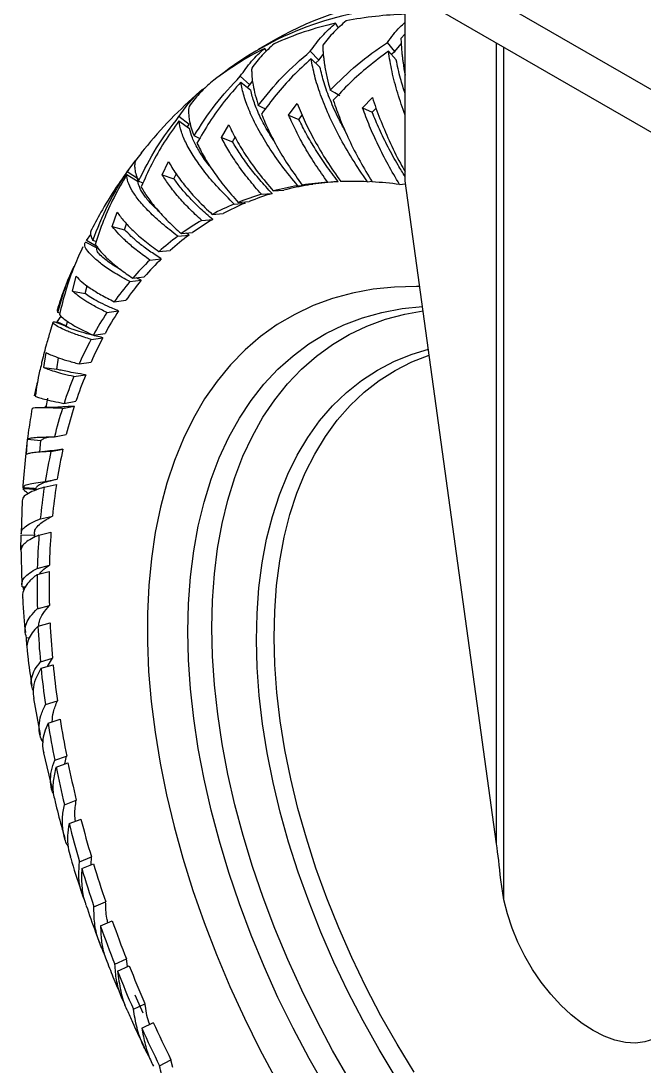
# Model space of a CAD drawing. Header units: millimetres. Extents: x 0 to 597, y 0 to 420.
# Drawn here: x 208.48 to 216.45, y 82.13 to 95.5 of the extents above; entities that cross this region are included whole.
import ezdxf

# ---------------------------------------------------------------- set-up
doc = ezdxf.new("R2010")
doc.units = ezdxf.units.MM

msp = doc.modelspace()

# ---------------------------------------------------------------- linework, layer by layer
at = {"color": 7, "linetype": 'Continuous', "lineweight": 25}
for p, q in [((218.298, 93.609), (212.076, 97.201)), ((218.298, 93.064), (212.076, 96.656)), ((213.396, 93.458), (213.396, 95.786)), ((212.543, 95.412), (212.506, 95.474)), ((211.737, 95.264), (211.518, 95.138)), ((213.265, 95.112), (213.169, 95.228)), ((213.396, 95.338), (213.342, 95.279)), ((211.624, 95.117), (211.6, 95.151)), ((212.292, 95), (212.183, 95.114)), ((213.182, 95.114), (213.282, 95.006)), ((213.216, 95.077), (213.265, 95.112)), ((213.265, 95.112), (213.345, 95.209)), ((212.194, 95.019), (212.307, 94.912)), ((212.252, 94.964), (212.292, 95)), ((212.292, 95), (212.349, 95.073)), ((211.41, 94.685), (211.288, 94.795)), ((211.295, 94.72), (211.421, 94.617)), ((211.379, 94.651), (211.41, 94.685)), ((211.41, 94.685), (211.443, 94.73)), ((211.905, 94.298), (212.016, 94.446)), ((212.851, 94.391), (212.977, 94.523)), ((211.905, 94.298), (212.038, 94.242)), ((212.038, 94.242), (212.08, 94.296)), ((212.851, 94.391), (212.974, 94.334)), ((212.974, 94.334), (213.025, 94.386)), ((210.635, 94.175), (210.503, 94.278)), ((210.504, 94.222), (210.64, 94.126)), ((210.613, 94.145), (210.635, 94.175)), ((211.046, 94.01), (211.141, 94.172)), ((211.188, 93.956), (211.222, 94.013)), ((211.046, 94.01), (211.188, 93.956)), ((210.027, 93.817), (209.952, 93.722)), ((209.843, 93.572), (209.952, 93.72)), ((210.29, 93.531), (210.368, 93.705)), ((209.836, 93.536), (209.98, 93.449)), ((209.984, 93.478), (209.843, 93.572)), ((209.97, 93.455), (209.984, 93.478)), ((210.29, 93.531), (210.44, 93.483)), ((210.44, 93.483), (210.468, 93.543)), ((210.042, 93.427), (209.986, 93.45)), ((212.023, 93.393), (212.157, 93.403)), ((212.08, 93.402), (212.215, 93.412)), ((212.406, 93.439), (212.539, 93.449)), ((212.913, 93.445), (212.971, 93.45)), ((213.325, 93.41), (213.401, 93.416)), ((214.566, 84.972), (213.396, 93.458)), ((211.557, 93.284), (211.695, 93.295)), ((211.709, 93.327), (211.846, 93.337)), ((211.209, 93.159), (211.349, 93.171)), ((211.261, 93.18), (211.401, 93.192)), ((209.651, 92.872), (209.713, 93.055)), ((210.794, 92.95), (210.936, 92.963)), ((210.929, 93.026), (211.07, 93.038)), ((209.651, 92.872), (209.808, 92.831)), ((209.808, 92.831), (209.834, 92.905)), ((209.32, 92.691), (209.377, 92.768)), ((209.468, 92.609), (209.32, 92.691)), ((209.442, 92.678), (209.402, 92.692)), ((210.489, 92.747), (210.633, 92.761)), ((210.534, 92.781), (210.678, 92.794)), ((210.633, 92.761), (210.597, 92.787)), ((209.303, 92.674), (209.454, 92.598)), ((210.247, 92.55), (210.392, 92.565)), ((210.131, 92.443), (210.277, 92.458)), ((209.142, 92.045), (209.188, 92.235)), ((209.875, 92.167), (210.022, 92.184)), ((209.913, 92.211), (210.06, 92.228)), ((210.022, 92.184), (209.957, 92.216)), ((209.142, 92.045), (209.305, 92.013)), ((209.305, 92.013), (209.33, 92.113)), ((209.676, 91.909), (209.824, 91.928)), ((208.981, 91.765), (208.955, 91.771)), ((209.582, 91.772), (209.732, 91.792)), ((208.916, 91.654), (209.073, 91.592)), ((208.945, 91.652), (208.999, 91.723)), ((209.058, 91.601), (208.945, 91.652)), ((209.077, 91.661), (209.055, 91.594)), ((209.409, 91.482), (209.559, 91.504)), ((209.38, 91.428), (209.53, 91.449)), ((208.774, 91.067), (208.804, 91.26)), ((208.94, 91.045), (208.964, 91.192)), ((209.227, 91.114), (209.379, 91.138)), ((208.774, 91.067), (208.94, 91.045)), ((209.158, 90.951), (209.31, 90.975)), ((208.656, 90.706), (208.695, 90.871)), ((208.657, 90.707), (208.656, 90.706)), ((208.821, 90.674), (208.801, 90.554)), ((208.786, 90.554), (208.805, 90.577)), ((209.013, 90.545), (209.165, 90.572)), ((209.033, 90.609), (209.186, 90.635)), ((208.552, 89.956), (208.568, 90.15)), ((208.91, 90.182), (209.063, 90.211)), ((208.724, 89.986), (208.736, 90.132)), ((208.866, 89.995), (209.02, 90.025)), ((209.02, 90.025), (208.941, 90.012)), ((208.793, 89.608), (208.946, 89.64)), ((208.508, 89.559), (208.505, 89.532)), ((208.781, 89.536), (208.935, 89.569)), ((208.497, 89.361), (208.485, 88.94)), ((208.731, 89.131), (208.885, 89.166)), ((208.654, 88.939), (208.653, 88.894)), ((208.713, 88.923), (208.867, 88.96)), ((208.482, 88.734), (208.484, 88.925)), ((208.484, 88.925), (208.653, 88.921)), ((208.483, 88.795), (208.496, 88.291)), ((208.692, 88.498), (208.846, 88.537)), ((208.69, 88.42), (208.844, 88.459)), ((208.499, 88.261), (208.543, 88.262)), ((208.515, 88.226), (208.518, 88.261)), ((208.692, 87.981), (208.847, 88.023)), ((208.701, 87.757), (208.855, 87.8)), ((208.554, 87.611), (208.594, 87.613)), ((208.56, 87.511), (208.554, 87.611)), ((208.733, 87.302), (208.887, 87.348)), ((208.824, 87.244), (208.887, 87.348)), ((208.74, 87.219), (208.894, 87.265)), ((208.645, 86.834), (208.729, 86.374)), ((208.795, 86.754), (208.949, 86.803)), ((208.83, 86.518), (208.984, 86.569)), ((208.772, 86.137), (208.882, 85.672)), ((208.914, 86.043), (209.067, 86.096)), ((208.932, 85.956), (209.084, 86.01)), ((209.042, 85.995), (209.067, 86.096)), ((209.038, 85.474), (209.19, 85.531)), ((209.099, 85.232), (209.251, 85.289)), ((209.233, 84.744), (209.384, 84.805)), ((209.381, 84.705), (209.384, 84.805)), ((209.26, 84.656), (209.411, 84.717)), ((214.66, 84.256), (214.618, 84.512)), ((209.416, 84.167), (209.566, 84.231)), ((209.501, 83.922), (209.65, 83.987)), ((209.684, 83.433), (209.832, 83.501)), ((209.845, 83.403), (209.832, 83.501)), ((209.718, 83.344), (209.867, 83.413)), ((209.921, 82.857), (210.069, 82.928)), ((209.94, 83.042), (210.041, 82.813)), ((210.029, 82.614), (210.176, 82.687)), ((210.256, 82.133), (210.401, 82.208)), ((210.426, 82.113), (210.401, 82.208))]:
    msp.add_line(p, q, dxfattribs=at)
at = {"color": 8, "linetype": 'Continuous', "lineweight": 25}
for p, q in [((214.566, 84.972), (214.566, 95.219)), ((214.66, 84.256), (214.66, 95.164))]:
    msp.add_line(p, q, dxfattribs=at)
at = {"color": 7, "linetype": 'Continuous', "lineweight": 25, "flags": 128}
for points in [[(210.805, 94.627), (210.726, 94.559), (210.719, 94.552)], [(212.561, 94.543), (212.499, 94.58), (212.437, 94.618)], [(213.582, 92.103), (213.543, 92.103), (213.261, 92.097), (212.987, 92.069), (212.721, 92.02), (212.465, 91.95), (212.219, 91.859), (211.984, 91.748), (211.76, 91.616), (211.548, 91.464), (211.349, 91.292), (211.163, 91.102), (210.991, 90.892), (210.832, 90.665), (210.689, 90.42), (210.56, 90.158), (210.446, 89.88), (210.348, 89.587), (210.266, 89.28), (210.2, 88.958), (210.151, 88.624), (210.117, 88.278), (210.1, 87.921), (210.1, 87.554), (210.116, 87.177), (210.149, 86.793), (210.198, 86.402), (210.263, 86.005), (210.344, 85.602), (210.441, 85.196), (210.554, 84.788), (210.682, 84.377), (210.825, 83.967), (210.983, 83.556), (211.155, 83.148), (211.34, 82.742), (211.538, 82.341), (211.75, 81.944)], [(210.627, 88.045), (210.652, 88.388), (210.693, 88.72), (210.751, 89.039), (210.824, 89.345), (210.914, 89.637), (211.019, 89.914), (211.14, 90.175), (211.276, 90.419), (211.426, 90.646), (211.591, 90.855), (211.77, 91.045), (211.962, 91.217), (212.166, 91.369), (212.383, 91.501), (212.611, 91.612), (212.85, 91.703), (213.1, 91.773), (213.358, 91.822), (213.617, 91.849)], [(210.932, 88.086), (210.957, 88.426), (210.998, 88.754), (211.055, 89.07), (211.128, 89.372), (211.217, 89.66), (211.322, 89.933), (211.443, 90.19), (211.578, 90.431), (211.728, 90.654), (211.892, 90.859), (212.07, 91.046), (212.261, 91.214), (212.465, 91.362), (212.68, 91.49), (212.908, 91.598), (213.146, 91.685), (213.394, 91.752), (213.625, 91.793)], [(211.503, 87.921), (211.527, 88.25), (211.568, 88.567), (211.625, 88.872), (211.699, 89.163), (211.789, 89.44), (211.894, 89.701), (212.015, 89.946), (212.151, 90.174), (212.302, 90.384), (212.467, 90.576), (212.646, 90.748), (212.837, 90.901), (213.042, 91.034), (213.258, 91.147), (213.485, 91.239), (213.693, 91.302)], [(211.728, 87.951), (211.752, 88.278), (211.792, 88.593), (211.85, 88.896), (211.923, 89.185), (212.013, 89.459), (212.119, 89.718), (212.24, 89.96), (212.376, 90.185), (212.527, 90.393), (212.692, 90.581), (212.871, 90.751), (213.062, 90.901), (213.267, 91.031), (213.483, 91.14), (213.703, 91.227)], [(208.568, 90.15), (208.652, 90.141), (208.736, 90.132)], [(208.676, 89.501), (208.592, 89.509), (208.508, 89.516)], [(212.384, 81.845), (212.167, 82.227), (211.962, 82.615), (211.77, 83.008), (211.592, 83.405), (211.427, 83.804), (211.277, 84.205), (211.141, 84.606), (211.02, 85.006), (210.914, 85.404), (210.825, 85.8), (210.751, 86.191), (210.693, 86.576), (210.652, 86.956), (210.627, 87.328), (210.619, 87.691), (210.627, 88.045)], [(212.685, 81.954), (212.469, 82.331), (212.265, 82.714), (212.074, 83.102), (211.896, 83.494), (211.731, 83.889), (211.581, 84.285), (211.445, 84.682), (211.325, 85.078), (211.22, 85.473), (211.13, 85.864), (211.056, 86.251), (210.999, 86.633), (210.957, 87.008), (210.932, 87.376), (210.924, 87.736), (210.932, 88.086)], [(213.281, 81.979), (213.064, 82.34), (212.858, 82.708), (212.665, 83.082), (212.485, 83.461), (212.319, 83.842), (212.167, 84.226), (212.029, 84.611), (211.906, 84.996), (211.799, 85.379), (211.708, 85.76), (211.632, 86.136), (211.573, 86.508), (211.531, 86.873), (211.505, 87.231), (211.496, 87.581), (211.503, 87.921)], [(213.51, 82.05), (213.293, 82.408), (213.087, 82.773), (212.893, 83.143), (212.713, 83.519), (212.546, 83.898), (212.394, 84.279), (212.256, 84.662), (212.133, 85.044), (212.025, 85.425), (211.934, 85.803), (211.858, 86.177), (211.799, 86.547), (211.756, 86.91), (211.73, 87.266), (211.72, 87.613), (211.728, 87.951)], [(216.939, 82.941), (216.895, 82.812), (216.836, 82.699), (216.761, 82.604), (216.674, 82.528), (216.573, 82.473), (216.462, 82.438), (216.341, 82.424), (216.213, 82.433), (216.078, 82.463), (215.94, 82.514), (215.8, 82.585), (215.659, 82.676), (215.521, 82.784), (215.387, 82.91), (215.258, 83.05), (215.137, 83.202), (215.026, 83.366), (214.926, 83.537), (214.838, 83.715), (214.764, 83.895), (214.704, 84.077), (214.66, 84.256)]]:
    msp.add_lwpolyline(points, dxfattribs=at)
at = {"color": 7, "linetype": 'Continuous', "lineweight": 25}
for centre, radius, start, end in [((213.813, 91.61), 4.203, 95.818, 119.5968), ((213.585, 91.55), 4.137, 92.6215, 128.3453), ((213.536, 90.903), 4.686, 91.7216, 101.0303), ((213.42, 91.475), 4.102, 102.8658, 114.4812), ((213.363, 91.612), 3.953, 116.4762, 128.3811), ((212.648, 89.66), 3.785, 99.5093, 104.3571), ((212.783, 89.676), 3.779, 99.5211, 104.3482), ((212.693, 89.377), 4.071, 94.0439, 98.658), ((212.824, 89.411), 4.047, 94.302, 98.6574), ((212.716, 88.894), 4.555, 87.5302, 91.8074), ((212.694, 88.451), 4.999, 82.749, 86.7744), ((212.587, 89.881), 3.555, 106.8376, 111.8877), ((212.72, 89.908), 3.538, 106.838, 111.883), ((212.551, 89.971), 3.459, 112.8187, 117.9618), ((212.682, 90.002), 3.438, 112.8165, 117.961), ((212.544, 89.984), 3.444, 120.5523, 125.7119), ((212.678, 90.013), 3.426, 120.5566, 125.7126), ((212.593, 89.919), 3.525, 126.6475, 131.7263), ((212.72, 89.955), 3.498, 126.6423, 131.7304), ((212.743, 89.76), 3.744, 134.2337, 139.1107), ((212.872, 89.793), 3.719, 134.2314, 139.1117), ((212.931, 89.6), 3.991, 139.9794, 144.6575), ((213.065, 89.629), 3.973, 139.9825, 144.6543), ((213.306, 89.346), 4.444, 146.9159, 151.2671), ((213.432, 89.381), 4.417, 146.9158, 151.2687), ((213.697, 89.136), 4.888, 152.0339, 156.1176), ((213.823, 89.17), 4.86, 152.0348, 156.1179), ((214.318, 88.874), 5.562, 158.076, 161.8233), ((214.437, 88.912), 5.526, 158.0756, 161.8251), ((214.907, 88.684), 6.18, 162.4776, 165.9709), ((215.032, 88.72), 6.153, 162.4794, 165.9681), ((215.89, 88.519), 7.033, 167.6365, 170.8288), ((215.776, 88.48), 7.073, 167.6367, 170.8294), ((216.548, 88.359), 7.856, 171.386, 174.3621), ((216.651, 88.4), 7.803, 171.3849, 174.3637), ((217.703, 88.309), 8.86, 175.7866, 178.5235), ((217.596, 88.269), 8.907, 175.7861, 178.5244), ((218.487, 88.249), 9.798, 179.0019, 181.5706), ((218.581, 88.29), 9.738, 179.0016, 181.5713), ((219.637, 88.293), 10.95, 182.8052, 185.191), ((219.727, 88.333), 10.885, 182.8049, 185.191), ((220.55, 88.379), 11.867, 185.6086, 187.87), ((220.634, 88.418), 11.796, 185.6083, 187.87), ((221.778, 88.586), 12.952, 188.9625, 191.0869), ((221.694, 88.547), 13.023, 188.9622, 191.0874), ((222.621, 88.754), 13.812, 191.462, 193.4976), ((222.552, 88.718), 13.897, 191.4622, 193.4972), ((223.555, 88.967), 14.931, 194.4884, 196.4282), ((223.609, 89), 14.831, 194.4878, 196.4294), ((224.262, 89.178), 15.668, 196.773, 198.6514), ((224.311, 89.208), 15.562, 196.7723, 198.6525), ((225.067, 89.469), 16.362, 199.5728, 201.3913), ((225.029, 89.443), 16.481, 199.574, 201.39), ((225.506, 89.632), 16.994, 201.7157, 203.4951), ((225.544, 89.656), 16.874, 201.7143, 203.4959), ((226.008, 89.861), 17.382, 204.3756, 206.1216), ((225.923, 89.816), 17.45, 204.3733, 206.1227)]:
    msp.add_arc(centre, radius, start, end, dxfattribs=at)
msp.add_ellipse((214.566, 83.929), major_axis=(-0.091, 1.423), ratio=0.068485, start_param=5.130416, end_param=5.531675, dxfattribs=at)
for points, knots in [([(212.64, 95.502), (212.587, 95.456), (212.481, 95.363), (212.389, 95.249), (212.343, 95.192)], [0, 0, 0, 0, 0.500386, 1, 1, 1, 1]), ([(213.169, 95.228), (213.22, 95.296), (213.29, 95.389), (213.373, 95.464), (213.396, 95.485)], [0, 0, 0, 0, 0.722783, 1, 1, 1, 1]), ([(212.183, 95.114), (212.231, 95.18), (212.329, 95.314), (212.447, 95.42), (212.506, 95.474)], [0, 0, 0, 0, 0.498248, 1, 1, 1, 1]), ([(212.437, 94.618), (212.549, 94.728), (212.772, 94.95), (213.037, 95.135), (213.169, 95.228)], [0, 0, 0, 0, 0.49957, 1, 1, 1, 1]), ([(213.342, 95.279), (213.343, 95.256), (213.345, 95.212), (213.35, 95.145), (213.355, 95.083), (213.362, 95.025), (213.373, 94.936), (213.386, 94.862), (213.396, 94.807)], [0, 0, 0, 0, 0.1635599, 0.3134089, 0.4496385, 0.5723043, 0.6814592, 1, 1, 1, 1]), ([(211.288, 94.795), (211.334, 94.861), (211.427, 94.992), (211.542, 95.098), (211.6, 95.151)], [0, 0, 0, 0, 0.498249, 1, 1, 1, 1]), ([(211.72, 95.208), (211.668, 95.162), (211.565, 95.069), (211.477, 94.956), (211.434, 94.899)], [0, 0, 0, 0, 0.500383, 1, 1, 1, 1]), ([(211.518, 94.422), (211.618, 94.546), (211.816, 94.795), (212.061, 95.008), (212.183, 95.114)], [0, 0, 0, 0, 0.499581, 1, 1, 1, 1]), ([(212.343, 95.192), (212.344, 95.173), (212.344, 95.136), (212.348, 95.079), (212.354, 95.026), (212.36, 94.976), (212.373, 94.893), (212.395, 94.777), (212.424, 94.669), (212.437, 94.618)], [0, 0, 0, 0, 0.120107, 0.230139, 0.330173, 0.420246, 0.500399, 0.764729, 1, 1, 1, 1]), ([(213.182, 95.114), (213.095, 95.049), (212.922, 94.921), (212.687, 94.711), (212.547, 94.561), (212.477, 94.487)], [0, 0, 0, 0, 0.339375, 0.672333, 1, 1, 1, 1]), ([(213.396, 94.297), (213.363, 94.391), (213.295, 94.585), (213.223, 94.862), (213.196, 95.029), (213.182, 95.114)], [0, 0, 0, 0, 0.315969, 0.652585, 1, 1, 1, 1]), ([(212.194, 95.019), (212.114, 94.945), (211.955, 94.798), (211.743, 94.56), (211.62, 94.393), (211.559, 94.311)], [0, 0, 0, 0, 0.339381, 0.672337, 1, 1, 1, 1]), ([(212.913, 93.445), (212.846, 93.543), (212.713, 93.74), (212.55, 94.027), (212.415, 94.303), (212.31, 94.562), (212.233, 94.806), (212.207, 94.947), (212.194, 95.019)], [0, 0, 0, 0, 0.166042, 0.333058, 0.499185, 0.663304, 0.828994, 1, 1, 1, 1]), ([(213.396, 94.573), (213.375, 94.637), (213.325, 94.793), (213.298, 94.927), (213.282, 95.006)], [0, 0, 0, 0, 0.417292, 1, 1, 1, 1]), ([(211.434, 94.899), (211.433, 94.884), (211.433, 94.854), (211.435, 94.808), (211.439, 94.764), (211.444, 94.723), (211.455, 94.655), (211.476, 94.558), (211.505, 94.465), (211.518, 94.422)], [0, 0, 0, 0, 0.120105, 0.230141, 0.330172, 0.420244, 0.5004, 0.76473, 1, 1, 1, 1]), ([(212.627, 94.101), (212.6, 94.151), (212.526, 94.285), (212.437, 94.49), (212.353, 94.716), (212.323, 94.846), (212.307, 94.912)], [0, 0, 0, 0, 0.1616872, 0.4367783, 0.7141498, 1, 1, 1, 1]), ([(210.908, 94.711), (210.857, 94.665), (210.757, 94.573), (210.673, 94.462), (210.632, 94.406)], [0, 0, 0, 0, 0.500389, 1, 1, 1, 1]), ([(210.696, 94.03), (210.782, 94.166), (210.955, 94.438), (211.177, 94.676), (211.288, 94.795)], [0, 0, 0, 0, 0.499575, 1, 1, 1, 1]), ([(211.295, 94.72), (211.223, 94.637), (211.079, 94.474), (210.892, 94.212), (210.787, 94.029), (210.734, 93.939)], [0, 0, 0, 0, 0.339381, 0.672328, 1, 1, 1, 1]), ([(212.023, 93.393), (211.954, 93.477), (211.815, 93.647), (211.647, 93.892), (211.508, 94.127), (211.403, 94.345), (211.328, 94.547), (211.306, 94.662), (211.295, 94.72)], [0, 0, 0, 0, 0.166043, 0.333059, 0.499186, 0.663304, 0.828995, 1, 1, 1, 1]), ([(210.721, 94.554), (210.596, 94.438), (210.346, 94.208), (210.127, 93.943), (210.017, 93.81)], [0, 0, 0, 0, 0.500871, 1, 1, 1, 1]), ([(210.503, 94.278), (210.547, 94.342), (210.635, 94.47), (210.748, 94.574), (210.805, 94.627)], [0, 0, 0, 0, 0.4982508, 1, 1, 1, 1]), ([(211.716, 93.974), (211.694, 94.008), (211.624, 94.113), (211.54, 94.275), (211.46, 94.461), (211.434, 94.564), (211.421, 94.617)], [0, 0, 0, 0, 0.134777, 0.418701, 0.704973, 1, 1, 1, 1]), ([(211.607, 94.374), (211.6, 94.378), (211.57, 94.394), (211.541, 94.41), (211.518, 94.422)], [0, 0, 0, 0, 0.246912, 1, 1, 1, 1]), ([(212.016, 94.446), (212.048, 94.368), (212.111, 94.213), (212.24, 93.965), (212.389, 93.71), (212.512, 93.535), (212.573, 93.447)], [0, 0, 0, 0, 0.255318, 0.5003, 0.750158, 1, 1, 1, 1]), ([(212.477, 94.487), (212.505, 94.405), (212.562, 94.243), (212.677, 93.981), (212.812, 93.713), (212.921, 93.531), (212.975, 93.442)], [0, 0, 0, 0, 0.250635, 0.500169, 0.755309, 1, 1, 1, 1]), ([(212.977, 94.523), (213.007, 94.433), (213.068, 94.255), (213.19, 93.971), (213.298, 93.744), (213.375, 93.609), (213.396, 93.574)], [0, 0, 0, 0, 0.3038968, 0.5954888, 0.8928863, 1, 1, 1, 1]), ([(210.632, 94.406), (210.63, 94.394), (210.627, 94.372), (210.626, 94.337), (210.628, 94.303), (210.631, 94.271), (210.639, 94.218), (210.656, 94.14), (210.683, 94.065), (210.696, 94.03)], [0, 0, 0, 0, 0.120103, 0.230138, 0.330172, 0.420246, 0.500401, 0.764731, 1, 1, 1, 1]), ([(211.559, 94.311), (211.588, 94.24), (211.646, 94.101), (211.766, 93.873), (211.908, 93.64), (212.024, 93.48), (212.08, 93.402)], [0, 0, 0, 0, 0.250637, 0.500171, 0.755313, 1, 1, 1, 1]), ([(212.406, 93.439), (212.353, 93.513), (212.247, 93.662), (212.113, 93.882), (211.996, 94.096), (211.936, 94.231), (211.905, 94.298)], [0, 0, 0, 0, 0.2499178, 0.499815, 0.7499881, 1, 1, 1, 1]), ([(213.325, 93.41), (213.275, 93.495), (213.175, 93.664), (213.049, 93.914), (212.938, 94.158), (212.88, 94.314), (212.851, 94.391)], [0, 0, 0, 0, 0.24992, 0.499816, 0.749988, 1, 1, 1, 1]), ([(213.396, 93.512), (213.365, 93.56), (213.286, 93.687), (213.176, 93.889), (213.063, 94.117), (213.004, 94.262), (212.974, 94.334)], [0, 0, 0, 0, 0.169113, 0.446076, 0.723238, 1, 1, 1, 1]), ([(209.986, 93.45), (210.059, 93.595), (210.205, 93.887), (210.404, 94.148), (210.503, 94.278)], [0, 0, 0, 0, 0.4995729, 1, 1, 1, 1]), ([(210.504, 94.222), (210.44, 94.132), (210.312, 93.954), (210.151, 93.671), (210.064, 93.476), (210.02, 93.38)], [0, 0, 0, 0, 0.339376, 0.672332, 1, 1, 1, 1]), ([(211.209, 93.159), (211.14, 93.228), (211, 93.367), (210.831, 93.568), (210.695, 93.758), (210.594, 93.932), (210.526, 94.092), (210.512, 94.178), (210.504, 94.222)], [0, 0, 0, 0, 0.166041, 0.333057, 0.499185, 0.663304, 0.828993, 1, 1, 1, 1]), ([(211.141, 94.172), (211.173, 94.106), (211.235, 93.977), (211.366, 93.767), (211.52, 93.551), (211.646, 93.402), (211.709, 93.327)], [0, 0, 0, 0, 0.255318, 0.5003, 0.750157, 1, 1, 1, 1]), ([(212.539, 93.449), (212.487, 93.517), (212.382, 93.655), (212.248, 93.857), (212.131, 94.055), (212.069, 94.18), (212.038, 94.242)], [0, 0, 0, 0, 0.250003, 0.500001, 0.750182, 1, 1, 1, 1]), ([(210.91, 93.629), (210.888, 93.656), (210.82, 93.74), (210.741, 93.868), (210.668, 94.011), (210.649, 94.087), (210.64, 94.126)], [0, 0, 0, 0, 0.13515, 0.41895, 0.705103, 1, 1, 1, 1]), ([(210.768, 93.996), (210.768, 93.996), (210.744, 94.007), (210.72, 94.019), (210.696, 94.03)], [0, 0, 0, 0, 0.015313, 1, 1, 1, 1]), ([(210.734, 93.939), (210.763, 93.881), (210.819, 93.766), (210.941, 93.576), (211.085, 93.381), (211.203, 93.246), (211.261, 93.18)], [0, 0, 0, 0, 0.250637, 0.50017, 0.755312, 1, 1, 1, 1]), ([(211.557, 93.284), (211.502, 93.348), (211.393, 93.475), (211.256, 93.66), (211.137, 93.841), (211.076, 93.953), (211.046, 94.01)], [0, 0, 0, 0, 0.24992, 0.499815, 0.749988, 1, 1, 1, 1]), ([(211.695, 93.295), (211.641, 93.353), (211.534, 93.468), (211.398, 93.638), (211.28, 93.802), (211.219, 93.905), (211.188, 93.956)], [0, 0, 0, 0, 0.250004, 0.5000006, 0.7501821, 1, 1, 1, 1]), ([(209.921, 93.686), (209.856, 93.595), (209.714, 93.398), (209.536, 93.115), (209.431, 92.916), (209.386, 92.83)], [0, 0, 0, 0, 0.324932, 0.709867, 1, 1, 1, 1]), ([(209.952, 93.722), (209.949, 93.714), (209.943, 93.7), (209.939, 93.676), (209.936, 93.652), (209.937, 93.629), (209.94, 93.59), (209.952, 93.533), (209.975, 93.476), (209.986, 93.45)], [0, 0, 0, 0, 0.120103, 0.230138, 0.330174, 0.420246, 0.500401, 0.764731, 1, 1, 1, 1]), ([(210.368, 93.705), (210.398, 93.653), (210.458, 93.551), (210.586, 93.383), (210.738, 93.208), (210.865, 93.087), (210.929, 93.026)], [0, 0, 0, 0, 0.255319, 0.500301, 0.750159, 1, 1, 1, 1]), ([(209.402, 92.692), (209.461, 92.845), (209.58, 93.152), (209.755, 93.432), (209.843, 93.572)], [0, 0, 0, 0, 0.499574, 1, 1, 1, 1]), ([(209.836, 93.536), (209.78, 93.44), (209.669, 93.249), (209.534, 92.95), (209.464, 92.745), (209.43, 92.643)], [0, 0, 0, 0, 0.3393757, 0.6723277, 1, 1, 1, 1]), ([(210.489, 92.747), (210.42, 92.801), (210.282, 92.908), (210.12, 93.061), (209.99, 93.204), (209.9, 93.333), (209.843, 93.448), (209.838, 93.506), (209.836, 93.536)], [0, 0, 0, 0, 0.166043, 0.333057, 0.499184, 0.663303, 0.828993, 1, 1, 1, 1]), ([(210.794, 92.95), (210.739, 93.001), (210.629, 93.104), (210.493, 93.253), (210.377, 93.397), (210.319, 93.487), (210.29, 93.531)], [0, 0, 0, 0, 0.249917, 0.499816, 0.749988, 1, 1, 1, 1]), ([(210.936, 92.963), (210.882, 93.009), (210.776, 93.1), (210.642, 93.234), (210.527, 93.363), (210.469, 93.443), (210.44, 93.483)], [0, 0, 0, 0, 0.250001, 0.500001, 0.750183, 1, 1, 1, 1]), ([(210.256, 93.057), (210.219, 93.092), (210.137, 93.17), (210.053, 93.275), (209.993, 93.375), (209.984, 93.424), (209.98, 93.449)], [0, 0, 0, 0, 0.216977, 0.4739256, 0.7330014, 1, 1, 1, 1]), ([(210.02, 93.38), (210.046, 93.335), (210.099, 93.246), (210.216, 93.096), (210.358, 92.941), (210.476, 92.833), (210.534, 92.781)], [0, 0, 0, 0, 0.2506357, 0.5001699, 0.7553111, 1, 1, 1, 1]), ([(209.713, 93.055), (209.74, 93.018), (209.793, 92.944), (209.914, 92.819), (210.06, 92.688), (210.184, 92.596), (210.247, 92.55)], [0, 0, 0, 0, 0.255318, 0.500299, 0.750158, 1, 1, 1, 1]), ([(209.383, 92.832), (209.382, 92.828), (209.378, 92.821), (209.375, 92.809), (209.372, 92.785), (209.376, 92.748), (209.394, 92.71), (209.402, 92.692)], [0, 0, 0, 0, 0.094827, 0.216549, 0.32487, 0.68207, 1, 1, 1, 1]), ([(210.131, 92.443), (210.078, 92.481), (209.971, 92.558), (209.84, 92.669), (209.73, 92.775), (209.677, 92.84), (209.651, 92.872)], [0, 0, 0, 0, 0.249918, 0.499815, 0.749987, 1, 1, 1, 1]), ([(210.277, 92.458), (210.226, 92.492), (210.122, 92.558), (209.995, 92.655), (209.887, 92.747), (209.834, 92.803), (209.808, 92.831)], [0, 0, 0, 0, 0.250002, 0.5, 0.750183, 1, 1, 1, 1]), ([(209.276, 92.613), (209.238, 92.532), (209.154, 92.352), (209.053, 92.061), (209.001, 91.849), (208.975, 91.744)], [0, 0, 0, 0, 0.291484, 0.64858, 1, 1, 1, 1]), ([(209.875, 92.167), (209.809, 92.203), (209.677, 92.276), (209.525, 92.38), (209.409, 92.475), (209.332, 92.558), (209.292, 92.626), (209.299, 92.655), (209.303, 92.669)], [0, 0, 0, 0, 0.168916, 0.338826, 0.50783, 0.67479, 0.843347, 1, 1, 1, 1]), ([(209.43, 92.643), (209.453, 92.612), (209.498, 92.549), (209.608, 92.441), (209.742, 92.328), (209.857, 92.249), (209.913, 92.211)], [0, 0, 0, 0, 0.250639, 0.500169, 0.755313, 1, 1, 1, 1]), ([(209.75, 92.326), (209.729, 92.338), (209.657, 92.379), (209.57, 92.441), (209.491, 92.509), (209.449, 92.564), (209.453, 92.585), (209.455, 92.595)], [0, 0, 0, 0, 0.095506, 0.326547, 0.554513, 0.784368, 1, 1, 1, 1]), ([(209.159, 92.36), (209.143, 92.324), (209.075, 92.17), (209.005, 91.99), (208.958, 91.842), (208.949, 91.813)], [0, 0, 0, 0, 0.194206, 0.838552, 1, 1, 1, 1]), ([(208.955, 91.771), (208.999, 91.931), (209.053, 92.132), (209.144, 92.319), (209.163, 92.358)], [0, 0, 0, 0, 0.794744, 1, 1, 1, 1]), ([(209.188, 92.235), (209.21, 92.212), (209.254, 92.166), (209.363, 92.085), (209.499, 92), (209.617, 91.939), (209.676, 91.909)], [0, 0, 0, 0, 0.255317, 0.500298, 0.750157, 1, 1, 1, 1]), ([(209.582, 91.772), (209.532, 91.797), (209.431, 91.846), (209.309, 91.918), (209.21, 91.986), (209.165, 92.025), (209.142, 92.045)], [0, 0, 0, 0, 0.249919, 0.499814, 0.749986, 1, 1, 1, 1]), ([(209.732, 91.792), (209.683, 91.812), (209.586, 91.852), (209.468, 91.91), (209.371, 91.965), (209.327, 91.997), (209.305, 92.013)], [0, 0, 0, 0, 0.250002, 0.500002, 0.750183, 1, 1, 1, 1]), ([(208.949, 91.813), (208.947, 91.808), (208.942, 91.797), (208.95, 91.781), (208.955, 91.771)], [0, 0, 0, 0, 0.416456, 1, 1, 1, 1]), ([(208.975, 91.744), (208.993, 91.726), (209.029, 91.69), (209.126, 91.625), (209.248, 91.555), (209.356, 91.506), (209.409, 91.482)], [0, 0, 0, 0, 0.2506382, 0.500169, 0.7553109, 1, 1, 1, 1]), ([(208.892, 91.646), (208.891, 91.644), (208.879, 91.607), (208.851, 91.514), (208.804, 91.35), (208.766, 91.211), (208.746, 91.125), (208.744, 91.114)], [0, 0, 0, 0, 0.0116467, 0.2130947, 0.5231714, 0.9413486, 1, 1, 1, 1]), ([(209.38, 91.428), (209.319, 91.447), (209.196, 91.486), (209.06, 91.539), (208.961, 91.586), (208.903, 91.622), (208.882, 91.649), (208.905, 91.652), (208.916, 91.654)], [0, 0, 0, 0, 0.166043, 0.333058, 0.499184, 0.663302, 0.828992, 1, 1, 1, 1]), ([(209.53, 91.449), (209.472, 91.463), (209.354, 91.491), (209.223, 91.529), (209.125, 91.562), (209.07, 91.584), (209.046, 91.596), (209.054, 91.595), (209.054, 91.595)], [0, 0, 0, 0, 0.198447, 0.397998, 0.596295, 0.791958, 0.989241, 1, 1, 1, 1]), ([(208.804, 91.26), (208.82, 91.251), (208.852, 91.234), (208.944, 91.198), (209.064, 91.158), (209.173, 91.129), (209.227, 91.114)], [0, 0, 0, 0, 0.255319, 0.500298, 0.750159, 1, 1, 1, 1]), ([(208.746, 91.113), (208.737, 91.082), (208.701, 90.947), (208.681, 90.807), (208.665, 90.7)], [0, 0, 0, 0, 0.230592, 1, 1, 1, 1]), ([(209.158, 90.951), (209.112, 90.962), (209.019, 90.984), (208.911, 91.016), (208.826, 91.044), (208.791, 91.059), (208.774, 91.067)], [0, 0, 0, 0, 0.249917, 0.499816, 0.749989, 1, 1, 1, 1]), ([(209.31, 90.975), (209.265, 90.982), (209.177, 90.996), (209.074, 91.016), (208.991, 91.033), (208.957, 91.041), (208.94, 91.045)], [0, 0, 0, 0, 0.250003, 0.5, 0.750185, 1, 1, 1, 1]), ([(208.689, 90.872), (208.687, 90.867), (208.674, 90.813), (208.666, 90.757), (208.658, 90.706)], [0, 0, 0, 0, 0.09983, 1, 1, 1, 1]), ([(208.665, 90.7), (208.677, 90.696), (208.701, 90.686), (208.781, 90.663), (208.887, 90.637), (208.985, 90.618), (209.033, 90.609)], [0, 0, 0, 0, 0.250635, 0.500171, 0.755313, 1, 1, 1, 1]), ([(208.624, 90.539), (208.609, 90.449), (208.576, 90.248), (208.536, 89.922), (208.517, 89.682), (208.508, 89.559)], [0, 0, 0, 0, 0.281986, 0.630746, 1, 1, 1, 1]), ([(209.013, 90.545), (208.958, 90.547), (208.849, 90.551), (208.733, 90.554), (208.658, 90.553), (208.623, 90.548), (208.628, 90.54), (208.629, 90.538)], [0, 0, 0, 0, 0.232355, 0.466071, 0.698545, 0.928212, 1, 1, 1, 1]), ([(208.985, 90.561), (208.944, 90.558), (208.862, 90.554), (208.784, 90.554), (208.745, 90.553)], [0, 0, 0, 0, 0.497156, 1, 1, 1, 1]), ([(209.165, 90.572), (209.111, 90.569), (209.042, 90.566), (208.996, 90.561), (208.986, 90.56)], [0, 0, 0, 0, 0.784734, 1, 1, 1, 1]), ([(208.568, 90.15), (208.576, 90.155), (208.593, 90.165), (208.665, 90.173), (208.766, 90.179), (208.862, 90.181), (208.91, 90.182)], [0, 0, 0, 0, 0.255317, 0.500302, 0.75016, 1, 1, 1, 1]), ([(208.736, 90.132), (208.745, 90.14), (208.763, 90.157), (208.809, 90.172), (208.85, 90.18), (208.858, 90.181)], [0, 0, 0, 0, 0.4560367, 0.8940691, 1, 1, 1, 1]), ([(208.942, 90.012), (208.901, 90.006), (208.819, 89.995), (208.74, 89.987), (208.701, 89.984)], [0, 0, 0, 0, 0.4972012, 1, 1, 1, 1]), ([(208.866, 89.995), (208.825, 89.992), (208.743, 89.987), (208.653, 89.979), (208.585, 89.97), (208.563, 89.96), (208.552, 89.956)], [0, 0, 0, 0, 0.249914, 0.499815, 0.749988, 1, 1, 1, 1]), ([(208.505, 89.532), (208.51, 89.54), (208.52, 89.556), (208.579, 89.575), (208.665, 89.591), (208.751, 89.602), (208.793, 89.608)], [0, 0, 0, 0, 0.250634, 0.500166, 0.75531, 1, 1, 1, 1]), ([(208.674, 89.521), (208.679, 89.533), (208.689, 89.555), (208.745, 89.585), (208.827, 89.612), (208.907, 89.631), (208.946, 89.64)], [0, 0, 0, 0, 0.250449, 0.5, 0.755257, 1, 1, 1, 1]), ([(208.781, 89.536), (208.735, 89.521), (208.641, 89.491), (208.553, 89.445), (208.501, 89.403), (208.5, 89.373), (208.5, 89.361)], [0, 0, 0, 0, 0.270984, 0.543556, 0.814676, 1, 1, 1, 1]), ([(208.505, 89.532), (208.533, 89.53), (208.59, 89.526), (208.646, 89.523), (208.674, 89.521)], [0, 0, 0, 0, 0.500021, 1, 1, 1, 1]), ([(208.58, 89.456), (208.575, 89.459), (208.552, 89.473), (208.523, 89.494), (208.513, 89.509), (208.508, 89.516)], [0, 0, 0, 0, 0.143806, 0.580226, 1, 1, 1, 1]), ([(208.674, 89.521), (208.674, 89.52), (208.674, 89.514), (208.673, 89.507), (208.673, 89.501)], [0, 0, 0, 0, 0.158241, 1, 1, 1, 1]), ([(208.486, 88.94), (208.487, 88.954), (208.488, 88.985), (208.533, 89.031), (208.609, 89.081), (208.69, 89.114), (208.731, 89.131)], [0, 0, 0, 0, 0.1991011, 0.462927, 0.7317183, 1, 1, 1, 1]), ([(208.655, 88.939), (208.656, 88.954), (208.657, 88.99), (208.699, 89.045), (208.771, 89.105), (208.847, 89.146), (208.885, 89.166)], [0, 0, 0, 0, 0.196656, 0.461166, 0.73083, 1, 1, 1, 1]), ([(208.713, 88.923), (208.679, 88.908), (208.61, 88.876), (208.541, 88.829), (208.494, 88.782), (208.486, 88.75), (208.482, 88.734)], [0, 0, 0, 0, 0.249918, 0.499812, 0.749991, 1, 1, 1, 1]), ([(208.719, 88.427), (208.731, 88.441), (208.76, 88.477), (208.813, 88.514), (208.846, 88.537)], [0, 0, 0, 0, 0.38648, 1, 1, 1, 1]), ([(208.499, 88.261), (208.496, 88.281), (208.489, 88.321), (208.524, 88.38), (208.587, 88.439), (208.657, 88.479), (208.692, 88.498)], [0, 0, 0, 0, 0.250638, 0.500169, 0.755308, 1, 1, 1, 1]), ([(208.69, 88.42), (208.653, 88.389), (208.578, 88.325), (208.52, 88.233), (208.495, 88.166), (208.504, 88.129), (208.505, 88.124)], [0, 0, 0, 0, 0.313169, 0.628169, 0.941496, 1, 1, 1, 1]), ([(208.504, 88.124), (208.508, 88.047), (208.515, 87.9), (208.531, 87.75), (208.539, 87.678)], [0, 0, 0, 0, 0.519807, 1, 1, 1, 1]), ([(208.709, 87.759), (208.711, 87.779), (208.717, 87.832), (208.76, 87.918), (208.818, 87.988), (208.847, 88.023)], [0, 0, 0, 0, 0.2291967, 0.6145937, 1, 1, 1, 1]), ([(208.554, 87.611), (208.545, 87.642), (208.527, 87.702), (208.548, 87.794), (208.598, 87.885), (208.661, 87.949), (208.692, 87.981)], [0, 0, 0, 0, 0.255316, 0.500302, 0.750156, 1, 1, 1, 1]), ([(208.701, 87.757), (208.674, 87.728), (208.621, 87.671), (208.576, 87.588), (208.554, 87.515), (208.56, 87.47), (208.563, 87.452)], [0, 0, 0, 0, 0.273388, 0.546752, 0.820422, 1, 1, 1, 1]), ([(208.561, 87.452), (208.564, 87.426), (208.578, 87.276), (208.602, 87.124), (208.622, 86.997)], [0, 0, 0, 0, 0.171882, 1, 1, 1, 1]), ([(208.639, 86.937), (208.63, 86.96), (208.61, 87.015), (208.618, 87.103), (208.654, 87.201), (208.707, 87.269), (208.733, 87.302)], [0, 0, 0, 0, 0.199683, 0.466185, 0.738668, 1, 1, 1, 1]), ([(208.74, 87.219), (208.714, 87.172), (208.662, 87.078), (208.631, 86.95), (208.642, 86.87), (208.647, 86.834)], [0, 0, 0, 0, 0.354993, 0.71206, 1, 1, 1, 1]), ([(208.882, 86.535), (208.885, 86.577), (208.892, 86.663), (208.929, 86.755), (208.949, 86.803)], [0, 0, 0, 0, 0.473987, 1, 1, 1, 1]), ([(208.762, 86.272), (208.749, 86.301), (208.718, 86.371), (208.711, 86.485), (208.731, 86.616), (208.774, 86.708), (208.795, 86.754)], [0, 0, 0, 0, 0.189354, 0.456032, 0.728025, 1, 1, 1, 1]), ([(208.83, 86.518), (208.812, 86.478), (208.777, 86.396), (208.758, 86.279), (208.757, 86.193), (208.772, 86.147), (208.775, 86.138)], [0, 0, 0, 0, 0.308112, 0.616205, 0.92463, 1, 1, 1, 1]), ([(208.9, 85.611), (208.895, 85.62), (208.87, 85.671), (208.859, 85.769), (208.865, 85.903), (208.898, 85.997), (208.914, 86.043)], [0, 0, 0, 0, 0.069698, 0.379481, 0.696223, 1, 1, 1, 1]), ([(208.932, 85.956), (208.917, 85.895), (208.889, 85.772), (208.889, 85.625), (208.914, 85.541), (208.922, 85.513)], [0, 0, 0, 0, 0.400216, 0.802785, 1, 1, 1, 1]), ([(208.919, 85.512), (208.945, 85.408), (208.983, 85.251), (209.03, 85.094), (209.046, 85.042)], [0, 0, 0, 0, 0.666688, 1, 1, 1, 1]), ([(209.086, 84.937), (209.079, 84.949), (209.046, 85.012), (209.02, 85.132), (209.006, 85.298), (209.027, 85.415), (209.038, 85.474)], [0, 0, 0, 0, 0.072751, 0.377794, 0.688901, 1, 1, 1, 1]), ([(209.179, 85.262), (209.176, 85.292), (209.166, 85.378), (209.181, 85.47), (209.19, 85.531)], [0, 0, 0, 0, 0.342787, 1, 1, 1, 1]), ([(209.099, 85.232), (209.09, 85.18), (209.074, 85.077), (209.08, 84.935), (209.104, 84.847), (209.115, 84.806)], [0, 0, 0, 0, 0.349776, 0.699518, 1, 1, 1, 1]), ([(209.114, 84.806), (209.121, 84.784), (209.166, 84.626), (209.219, 84.468), (209.264, 84.333)], [0, 0, 0, 0, 0.140641, 1, 1, 1, 1]), ([(209.298, 84.248), (209.278, 84.299), (209.237, 84.404), (209.216, 84.569), (209.228, 84.687), (209.233, 84.744)], [0, 0, 0, 0, 0.326238, 0.670166, 1, 1, 1, 1]), ([(209.26, 84.656), (209.258, 84.582), (209.255, 84.433), (209.28, 84.277), (209.313, 84.196), (209.319, 84.183)], [0, 0, 0, 0, 0.4531048, 0.9088783, 1, 1, 1, 1]), ([(209.318, 84.182), (209.356, 84.069), (209.41, 83.91), (209.472, 83.752), (209.49, 83.707)], [0, 0, 0, 0, 0.715035, 1, 1, 1, 1]), ([(209.546, 83.574), (209.519, 83.635), (209.463, 83.759), (209.419, 83.956), (209.417, 84.097), (209.416, 84.167)], [0, 0, 0, 0, 0.32692, 0.66348, 1, 1, 1, 1]), ([(209.595, 83.963), (209.59, 83.982), (209.568, 84.068), (209.567, 84.159), (209.566, 84.231)], [0, 0, 0, 0, 0.222568, 1, 1, 1, 1]), ([(209.501, 83.922), (209.503, 83.86), (209.507, 83.738), (209.536, 83.587), (209.571, 83.501), (209.583, 83.47)], [0, 0, 0, 0, 0.391432, 0.782824, 1, 1, 1, 1]), ([(209.583, 83.47), (209.611, 83.394), (209.672, 83.234), (209.742, 83.077), (209.779, 82.994)], [0, 0, 0, 0, 0.47615, 1, 1, 1, 1]), ([(209.82, 82.906), (209.799, 82.947), (209.747, 83.052), (209.7, 83.227), (209.689, 83.365), (209.684, 83.433)], [0, 0, 0, 0, 0.253531, 0.634573, 1, 1, 1, 1]), ([(209.718, 83.344), (209.73, 83.259), (209.754, 83.089), (209.8, 82.923), (209.84, 82.846), (209.841, 82.844)], [0, 0, 0, 0, 0.494148, 0.991188, 1, 1, 1, 1]), ([(210.129, 82.664), (210.125, 82.673), (210.094, 82.757), (210.081, 82.848), (210.069, 82.928)], [0, 0, 0, 0, 0.109089, 1, 1, 1, 1]), ([(209.843, 82.845), (209.865, 82.795), (209.931, 82.634), (210.009, 82.477), (210.063, 82.369)], [0, 0, 0, 0, 0.316627, 1, 1, 1, 1]), ([(210.128, 82.24), (210.099, 82.291), (210.032, 82.412), (209.961, 82.617), (209.935, 82.777), (209.921, 82.857)], [0, 0, 0, 0, 0.2639638, 0.6319901, 1, 1, 1, 1]), ([(210.029, 82.614), (210.041, 82.545), (210.067, 82.405), (210.119, 82.244), (210.164, 82.156), (210.177, 82.129)], [0, 0, 0, 0, 0.413495, 0.826936, 1, 1, 1, 1]), ([(210.467, 81.57), (210.444, 81.607), (210.38, 81.714), (210.307, 81.901), (210.273, 82.056), (210.256, 82.133)], [0, 0, 0, 0, 0.214086, 0.615264, 1, 1, 1, 1])]:
    msp.add_open_spline(points, degree=3, knots=knots, dxfattribs=at)

doc.saveas('drawing.dxf')
